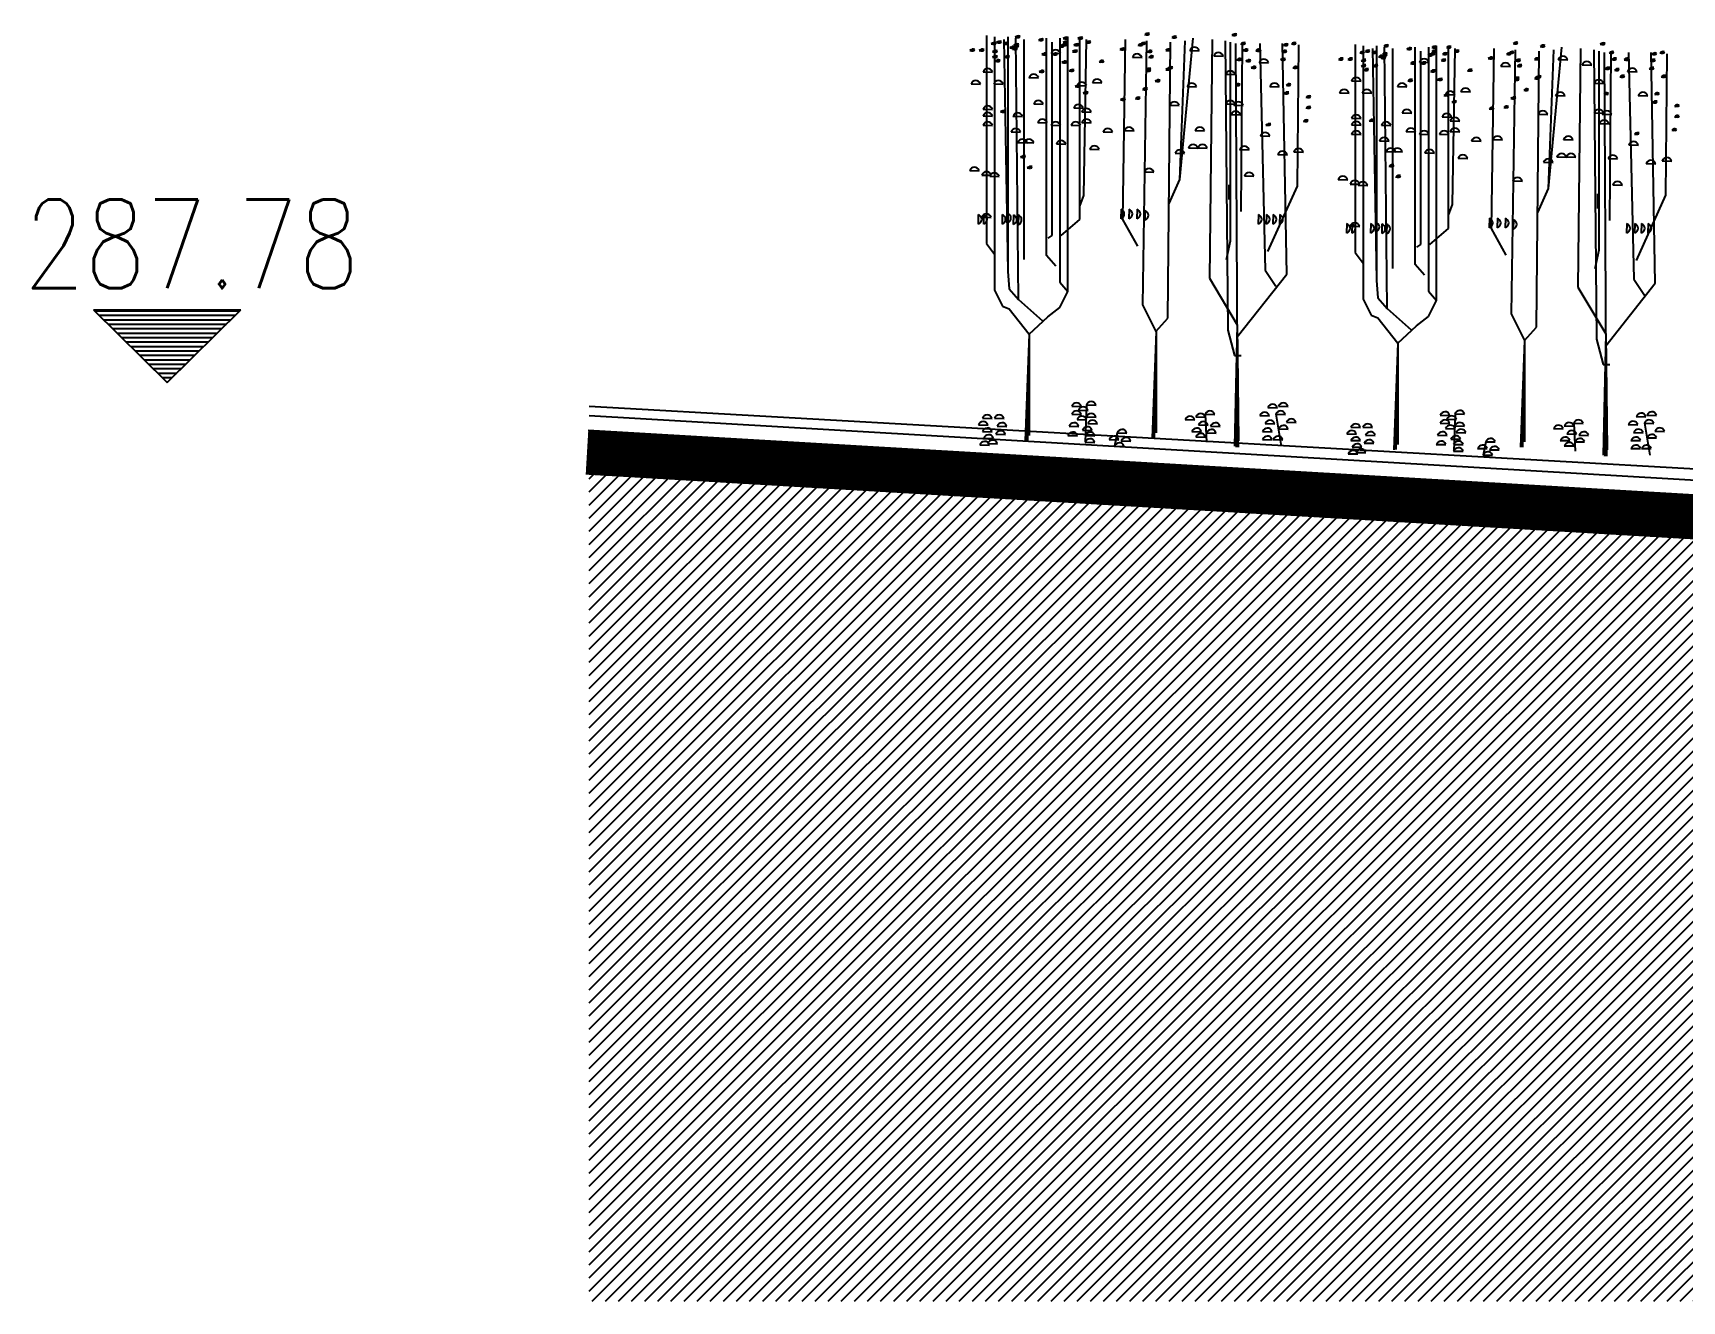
# Model space of a CAD drawing. Extents: x -335094 to -220327, y -102194 to 60595.
# Drawn here: x -335094 to -312853, y -95941 to -78830 of the extents above; entities that cross this region are included whole.
import ezdxf

# ---------------------------------------------------------------- set-up
doc = ezdxf.new("R2010")
doc.units = 0
doc.header["$LTSCALE"] = 1000
doc.header["$MEASUREMENT"] = 0
doc.linetypes.add('DOTE', pattern=[2.42, 2, -0.2, 0.02, -0.2])
doc.layers.get('0').update_dxf_attribs({"linetype": 'CONTINUOUS'})
for name, color, linetype in [('3', 84, 'CONTINUOUS'), ('DOTE', 1, 'DOTE'), ('PUB_TEXT', 7, 'CONTINUOUS')]:
    doc.layers.add(name, color=color, linetype=linetype)
doc.styles.add('DIM_FONT', font='SIMPLEX', dxfattribs={"width": 0.8})

# ---------------------------------------------------------------- blocks, each defined once
blk = doc.blocks.new('*X8')
at = {"color": 0}
for p, q in [((234081992, 145050225), (234084442, 145050225)), ((234082068, 145050150), (234084365, 145050150)), ((234082144, 145050075), (234084289, 145050075)), ((234082220, 145050000), (234084213, 145050000)), ((234082296, 145049925), (234084137, 145049925)), ((234082372, 145049850), (234084061, 145049850)), ((234082448, 145049775), (234083985, 145049775)), ((234082525, 145049700), (234083909, 145049700)), ((234082601, 145049625), (234083832, 145049625)), ((234082677, 145049550), (234083756, 145049550)), ((234082753, 145049475), (234083680, 145049475)), ((234082829, 145049400), (234083604, 145049400)), ((234082905, 145049325), (234083528, 145049325)), ((234082981, 145049250), (234083452, 145049250)), ((234083058, 145049175), (234083376, 145049175)), ((234083134, 145049100), (234083299, 145049100)), ((234083210, 145049025), (234083223, 145049025))]:
    blk.add_line(p, q, dxfattribs=at)
blk = doc.blocks.new('M_G88')
at = {"color": 3, "linetype": 'CONTINUOUS'}
for p, q in [((-2333, 5472), (-2333, 2666)), ((-2225, 5454), (-2225, 2037)), ((-2099, 5418), (-2045, 2289)), ((-2045, 5454), (-2045, 2289)), ((-1901, 1911), (-1937, 5436)), ((-1829, 5418), (-1829, 2451)), ((-1523, 2505), (-1523, 5436)), ((-1451, 5382), (-1451, 2774)), ((-1344, 5436), (-1344, 2145)), ((-1236, 2019), (-1236, 5454)), ((-1074, 2990), (-1074, 5418)), ((-1020, 3314), (-984, 5418)), ((-462, 5418), (-498, 2990)), ((-175, 5400), (-229, 1839)), ((113, 1659), (149, 5382)), ((275, 3530), (455, 5436)), ((275, 3530), (347, 5400)), ((707, 5418), (671, 2199)), ((886, 5400), (922, 1497)), ((958, 2702), (958, 5382)), ((1053, 1156), (1030, 5364)), ((1102, 3098), (1120, 5364)), ((1354, 5364), (1426, 2307)), ((1714, 2253), (1660, 5364)), ((1858, 3440), (1876, 5346)), ((-1464, 5233), (-1335, 5230)), ((-367, 5179), (-237, 5176)), ((407, 5269), (536, 5266)), ((730, 5197), (860, 5194)), ((-2381, 4982), (-2252, 4978)), ((-1762, 4905), (-1633, 4902)), ((892, 4950), (1021, 4947)), ((1342, 5107), (1471, 5104)), ((-2543, 4820), (-2414, 4816)), ((-2237, 4820), (-2108, 4816)), ((-1115, 4797), (-985, 4794)), ((-906, 4838), (-777, 4834)), ((371, 4784), (500, 4780)), ((1486, 4784), (1615, 4780)), ((-2381, 4478), (-2252, 4474)), ((-1698, 4550), (-1568, 4546)), ((-1158, 4496), (-1029, 4492)), ((137, 4532), (266, 4528)), ((892, 4550), (1022, 4546)), ((1000, 4532), (1129, 4528)), ((-2381, 4388), (-2252, 4385)), ((-2381, 4262), (-2252, 4259)), ((-1978, 4384), (-1849, 4380)), ((-1978, 4384), (-1849, 4380)), ((-1978, 4384), (-1849, 4380)), ((-1644, 4298), (-1514, 4295)), ((-1464, 4262), (-1335, 4259)), ((-1194, 4262), (-1065, 4259)), ((-1050, 4442), (-921, 4439)), ((-1050, 4298), (-921, 4295)), ((964, 4406), (1093, 4403)), ((-2003, 4172), (-1874, 4169)), ((-2003, 4172), (-1874, 4169)), ((-1913, 4028), (-1784, 4025)), ((-1824, 4028), (-1694, 4025)), ((-1392, 4010), (-1263, 4007)), ((-762, 4172), (-633, 4169)), ((-475, 4190), (-345, 4187)), ((479, 4190), (608, 4187)), ((1360, 4118), (1489, 4115)), ((-942, 3938), (-813, 3935)), ((209, 3885), (338, 3882)), ((389, 3956), (518, 3953)), ((515, 3956), (644, 3953)), ((1080, 3934), (1209, 3931)), ((1594, 3867), (1723, 3863)), ((1810, 3902), (1939, 3899)), ((-2561, 3651), (-2432, 3647)), ((-2399, 3590), (-2270, 3587)), ((-2291, 3573), (-2162, 3570)), ((-205, 3633), (-76, 3629)), ((1144, 3579), (1273, 3575)), ((131, 3206), (275, 3530)), ((275, 3530), (275, 3530)), ((940, 3260), (940, 3458)), ((1462, 2559), (1858, 3440)), ((-1074, 3170), (-1020, 3314)), ((-520, 3128), (-524, 2999)), ((-412, 3128), (-416, 2999)), ((-304, 3128), (-308, 2999)), ((-2445, 3056), (-2448, 2927)), ((-2399, 3022), (-2270, 3018)), ((-2373, 3056), (-2376, 2927)), ((-2121, 3056), (-2125, 2927)), ((-2049, 3074), (-2053, 2945)), ((-1970, 3052), (-1973, 2923)), ((-1905, 3051), (-1909, 2921)), ((-1905, 3051), (-1909, 2921)), ((-1326, 2774), (-1074, 2990)), ((-498, 2990), (-300, 2630)), ((-197, 3110), (-200, 2981)), ((1332, 3056), (1329, 2927)), ((1440, 3056), (1437, 2927)), ((1530, 3056), (1527, 2927)), ((1620, 3056), (1616, 2927)), ((-1451, 2774), (-1505, 2738)), ((904, 2451), (958, 2702)), ((-2333, 2666), (-2225, 2523)), ((-1398, 2361), (-1523, 2505)), ((-2045, 2289), (-2027, 2055)), ((1048, 1407), (1714, 2253)), ((1426, 2307), (1570, 2091)), ((-2225, 2037), (-2117, 1821)), ((-2027, 2055), (-1901, 1911)), ((-1344, 2145), (-1236, 2019)), ((-1344, 1803), (-1236, 2019)), ((671, 2199), (1048, 1569)), ((-2117, 1821), (-2027, 1785)), ((-2027, 1785), (-1757, 1443)), ((-1901, 1911), (-1577, 1623)), ((-1505, 1677), (-1344, 1803)), ((-229, 1839), (-49, 1479)), ((-1757, 1443), (-1505, 1677)), ((-49, 1479), (113, 1659)), ((1048, 1569), (1012, -67)), ((1048, 1569), (1066, 5)), ((-1757, 1443), (-1811, 5)), ((-1757, 1443), (-1757, 77)), ((-47, 1479), (-101, 40)), ((-47, 1479), (-47, 112)), ((922, 1497), (1012, 1156)), ((1012, 1156), (1102, 1156)), ((-1184, 472), (-1054, 468)), ((-984, 490), (-1002, -14)), ((-986, 490), (-856, 486)), ((1460, 454), (1590, 450)), ((1604, 472), (1733, 468)), ((-2389, 310), (-2259, 306)), ((-2227, 310), (-2097, 306)), ((-1184, 364), (-1054, 360)), ((-1112, 292), (-982, 288)), ((-1094, 418), (-964, 414)), ((-986, 328), (-856, 324)), ((-968, 238), (-838, 234)), ((345, 292), (474, 288)), ((489, 328), (618, 324)), ((615, 364), (744, 360)), ((617, 364), (635, -14)), ((1352, 346), (1482, 342)), ((1424, 238), (1554, 234)), ((1568, 364), (1697, 360)), ((1570, 364), (1642, -68)), ((1712, 256), (1841, 252)), ((-2443, 220), (-2313, 216)), ((-2389, 130), (-2259, 127)), ((-2371, 40), (-2241, 37)), ((-2209, 94), (-2079, 91)), ((-2191, 202), (-2061, 198)), ((-1238, 76), (-1108, 73)), ((-1220, 202), (-1090, 198)), ((-1040, 148), (-910, 145)), ((-1004, 76), (-874, 73)), ((-680, 22), (-551, 19)), ((-570, 112), (-606, -68)), ((-572, 112), (-443, 109)), ((-518, 4), (-389, 1)), ((435, 130), (564, 127)), ((489, 58), (618, 55)), ((525, 220), (654, 216)), ((633, 112), (762, 109)), ((687, 202), (816, 198)), ((1388, 130), (1518, 127)), ((1388, 22), (1518, 19)), ((1532, 22), (1661, 19)), ((1604, 166), (1733, 163)), ((-2425, -50), (-2295, -53)), ((-2317, -32), (-2187, -35)), ((-1004, -14), (-874, -17)), ((-608, -68), (-479, -71))]:
    blk.add_line(p, q, dxfattribs=at)
for points in [[(-1757, 1443, 0, 52.5, 0), (-1793, 4, 0, 52.5, 0)], [(-47, 1479, 0, 52.5, 0), (-83, 39, 0, 52.5, 0)], [(1039, 1156, 0, 52.5, 0), (1049, -86, 52.5, 52.5, 0)]]:
    blk.add_lwpolyline(points, format="xyseb", dxfattribs=at)
for centre, radius, start, end in [((-2223, 5303), 74.5, 75.967, 129.0833), ((-2241, 5504), 147, 258.6754, 274.9566), ((-2227, 5377), 19.6, 265.6227, 350.2), ((-2228, 5357), 0.581, 265.0434, 94.9566), ((-2151, 5321), 74.5, 75.967, 129.0833), ((-2169, 5522), 147, 258.6754, 274.9566), ((-2155, 5395), 19.6, 265.6227, 350.2), ((-2156, 5375), 0.581, 265.0434, 94.9566), ((-2061, 5303), 74.5, 75.967, 129.0833), ((-2079, 5504), 147, 258.6754, 274.9566), ((-2065, 5377), 19.6, 265.6227, 350.2), ((-2067, 5357), 0.581, 265.0434, 94.9566), ((-1917, 5285), 74.5, 75.967, 129.0833), ((-1935, 5486), 147, 258.6754, 274.9566), ((-1917, 5268), 74.5, 75.967, 129.0833), ((-1899, 5393), 74.5, 75.967, 129.0833), ((-1917, 5594), 147, 258.6754, 274.9566), ((-1921, 5359), 19.6, 265.6227, 350.2), ((-1923, 5339), 0.581, 265.0434, 94.9566), ((-1903, 5467), 19.6, 265.6227, 350.2), ((-1905, 5447), 0.581, 265.0434, 94.9566), ((-1586, 5353), 74.5, 75.967, 129.0833), ((-1604, 5554), 147, 258.6754, 274.9566), ((-1590, 5427), 19.6, 265.6227, 350.2), ((-1591, 5407), 0.581, 265.0434, 94.9566), ((-1305, 5268), 74.5, 75.967, 129.0833), ((-1270, 5285), 74.5, 75.967, 129.0833), ((-1288, 5486), 147, 258.6754, 274.9566), ((-1252, 5375), 74.5, 75.967, 129.0833), ((-1270, 5576), 147, 258.6754, 274.9566), ((-1252, 5321), 74.5, 75.967, 129.0833), ((-1270, 5522), 147, 258.6754, 274.9566), ((-1274, 5359), 19.6, 265.6227, 350.2), ((-1275, 5339), 0.581, 265.0434, 94.9566), ((-1256, 5449), 19.6, 265.6227, 350.2), ((-1257, 5429), 0.581, 265.0434, 94.9566), ((-1256, 5395), 19.6, 265.6227, 350.2), ((-1257, 5375), 0.581, 265.0434, 94.9566), ((-1108, 5285), 74.5, 75.967, 129.0833), ((-1126, 5486), 147, 258.6754, 274.9566), ((-1112, 5359), 19.6, 265.6227, 350.2), ((-1113, 5339), 0.581, 265.0434, 94.9566), ((-1054, 5375), 74.5, 75.967, 129.0833), ((-1072, 5576), 147, 258.6754, 274.9566), ((-1058, 5449), 19.6, 265.6227, 350.2), ((-1059, 5429), 0.581, 265.0434, 94.9566), ((-946, 5321), 74.5, 75.967, 129.0833), ((-964, 5522), 147, 258.6754, 274.9566), ((-950, 5395), 19.6, 265.6227, 350.2), ((-951, 5375), 0.581, 265.0434, 94.9566), ((-263, 5486), 147, 258.6754, 274.9566), ((-244, 5285), 74.5, 75.967, 129.0833), ((-227, 5504), 147, 258.6754, 274.9566), ((-208, 5303), 74.5, 75.967, 129.0833), ((-249, 5359), 19.6, 265.6227, 350.2), ((-250, 5339), 0.581, 265.0434, 94.9566), ((-213, 5377), 19.6, 265.6227, 350.2), ((-214, 5357), 0.581, 265.0434, 94.9566), ((-173, 5630), 147, 258.6754, 274.9566), ((-154, 5429), 74.5, 75.967, 129.0833), ((-159, 5503), 19.6, 265.6227, 350.2), ((-160, 5483), 0.581, 265.0434, 94.9566), ((211, 5389), 74.5, 75.967, 129.0833), ((193, 5589), 147, 258.6754, 274.9566), ((207, 5462), 19.6, 265.6227, 350.2), ((205, 5442), 0.581, 265.0434, 94.9566), ((1022, 5419), 74.5, 75.967, 129.0833), ((1004, 5620), 147, 258.6754, 274.9566), ((1018, 5493), 19.6, 265.6227, 350.2), ((1017, 5473), 0.581, 265.0434, 94.9566), ((1122, 5504), 147, 258.6754, 274.9566), ((1141, 5303), 74.5, 75.967, 129.0833), ((1136, 5377), 19.6, 265.6227, 350.2), ((1135, 5357), 0.581, 265.0434, 94.9566), ((1716, 5285), 74.5, 75.967, 129.0833), ((1698, 5486), 147, 258.6754, 274.9566), ((1712, 5359), 19.6, 265.6227, 350.2), ((1710, 5339), 0.581, 265.0434, 94.9566), ((1824, 5303), 74.5, 75.967, 129.0833), ((1806, 5504), 147, 258.6754, 274.9566), ((1820, 5377), 19.6, 265.6227, 350.2), ((1818, 5357), 0.581, 265.0434, 94.9566), ((-2511, 5214), 74.5, 75.967, 129.0833), ((-2529, 5414), 147, 258.6754, 274.9566), ((-2515, 5287), 19.6, 265.6227, 350.2), ((-2516, 5267), 0.581, 265.0434, 94.9566), ((-2385, 5214), 74.5, 75.967, 129.0833), ((-2403, 5414), 147, 258.6754, 274.9566), ((-2389, 5287), 19.6, 265.6227, 350.2), ((-2390, 5267), 0.581, 265.0434, 94.9566), ((-2205, 5196), 74.5, 75.967, 129.0833), ((-2223, 5396), 147, 258.6754, 274.9566), ((-2205, 5124), 74.5, 75.967, 129.0833), ((-2223, 5324), 147, 258.6754, 274.9566), ((-2169, 5070), 74.5, 75.967, 129.0833), ((-2187, 5270), 147, 258.6754, 274.9566), ((-2209, 5269), 19.6, 265.6227, 350.2), ((-2210, 5249), 0.581, 265.0434, 94.9566), ((-2209, 5197), 19.6, 265.6227, 350.2), ((-2210, 5177), 0.581, 265.0434, 94.9566), ((-2173, 5143), 19.6, 265.6227, 350.2), ((-2174, 5123), 0.581, 265.0434, 94.9566), ((-2043, 5124), 74.5, 75.967, 129.0833), ((-2061, 5324), 147, 258.6754, 274.9566), ((-2047, 5197), 19.6, 265.6227, 350.2), ((-2049, 5177), 0.581, 265.0434, 94.9566), ((-1971, 5250), 74.5, 75.967, 129.0833), ((-1989, 5450), 147, 258.6754, 274.9566), ((-1935, 5232), 74.5, 75.967, 129.0833), ((-1953, 5432), 147, 258.6754, 274.9566), ((-1975, 5323), 19.6, 265.6227, 350.2), ((-1977, 5303), 0.581, 265.0434, 94.9566), ((-1935, 5468), 147, 258.6754, 274.9566), ((-1939, 5305), 19.6, 265.6227, 350.2), ((-1941, 5285), 0.581, 265.0434, 94.9566), ((-1921, 5341), 19.6, 265.6227, 350.2), ((-1923, 5321), 0.581, 265.0434, 94.9566), ((-1558, 5360), 147, 258.6754, 274.9566), ((-1539, 5160), 74.5, 75.967, 129.0833), ((-1544, 5233), 19.6, 265.6227, 350.2), ((-1545, 5213), 0.581, 265.0434, 94.9566), ((-1399, 5212), 66.5, 19.8274, 162.9265), ((-1414, 5360), 147, 258.6754, 274.9566), ((-1395, 5160), 74.5, 75.967, 129.0833), ((-1400, 5233), 19.6, 265.6227, 350.2), ((-1401, 5213), 0.581, 265.0434, 94.9566), ((-1324, 5468), 147, 258.6754, 274.9566), ((-1270, 5052), 74.5, 75.967, 129.0833), ((-1310, 5341), 19.6, 265.6227, 350.2), ((-1311, 5321), 0.581, 265.0434, 94.9566), ((-1274, 5125), 19.6, 265.6227, 350.2), ((-1126, 5198), 74.5, 75.967, 129.0833), ((-1144, 5399), 147, 258.6754, 274.9566), ((-1130, 5272), 19.6, 265.6227, 350.2), ((-1131, 5252), 0.581, 265.0434, 94.9566), ((-769, 5061), 74.5, 75.967, 129.0833), ((-787, 5262), 147, 258.6754, 274.9566), ((-773, 5135), 19.6, 265.6227, 350.2), ((-489, 5227), 74.5, 75.967, 129.0833), ((-489, 5227), 74.5, 75.967, 129.0833), ((-507, 5428), 147, 258.6754, 274.9566), ((-507, 5428), 147, 258.6754, 274.9566), ((-493, 5301), 19.6, 265.6227, 350.2), ((-493, 5301), 19.6, 265.6227, 350.2), ((-494, 5281), 0.581, 265.0434, 94.9566), ((-494, 5281), 0.581, 265.0434, 94.9566), ((-302, 5158), 66.5, 19.8274, 162.9265), ((-137, 5396), 147, 258.6754, 274.9566), ((-118, 5196), 74.5, 75.967, 129.0833), ((-119, 5324), 147, 258.6754, 274.9566), ((-100, 5124), 74.5, 75.967, 129.0833), ((-123, 5269), 19.6, 265.6227, 350.2), ((-124, 5249), 0.581, 265.0434, 94.9566), ((-105, 5197), 19.6, 265.6227, 350.2), ((-106, 5177), 0.581, 265.0434, 94.9566), ((133, 5216), 74.5, 75.967, 129.0833), ((115, 5416), 147, 258.6754, 274.9566), ((129, 5289), 19.6, 265.6227, 350.2), ((127, 5269), 0.581, 265.0434, 94.9566), ((472, 5248), 66.5, 19.8274, 162.9265), ((795, 5176), 66.5, 19.8274, 162.9265), ((1068, 5288), 147, 258.6754, 274.9566), ((1087, 5088), 74.5, 75.967, 129.0833), ((1082, 5161), 19.6, 265.6227, 350.2), ((1081, 5141), 0.581, 265.0434, 94.9566), ((1158, 5414), 147, 258.6754, 274.9566), ((1176, 5214), 74.5, 75.967, 129.0833), ((1212, 5070), 74.5, 75.967, 129.0833), ((1194, 5270), 147, 258.6754, 274.9566), ((1172, 5287), 19.6, 265.6227, 350.2), ((1171, 5267), 0.581, 265.0434, 94.9566), ((1208, 5143), 19.6, 265.6227, 350.2), ((1207, 5123), 0.581, 265.0434, 94.9566), ((1346, 5209), 74.5, 75.967, 129.0833), ((1327, 5410), 147, 258.6754, 274.9566), ((1348, 5215), 74.5, 75.967, 129.0833), ((1348, 5209), 74.5, 75.967, 129.0833), ((1329, 5415), 147, 258.6754, 274.9566), ((1329, 5410), 147, 258.6754, 274.9566), ((1342, 5283), 19.6, 265.6227, 350.2), ((1340, 5263), 0.581, 265.0434, 94.9566), ((1344, 5288), 19.6, 265.6227, 350.2), ((1344, 5283), 19.6, 265.6227, 350.2), ((1342, 5268), 0.581, 265.0434, 94.9566), ((1342, 5263), 0.581, 265.0434, 94.9566), ((1407, 5086), 66.5, 19.8274, 162.9265), ((1680, 5088), 74.5, 75.967, 129.0833), ((1662, 5288), 147, 258.6754, 274.9566), ((1698, 5196), 74.5, 75.967, 129.0833), ((1680, 5396), 147, 258.6754, 274.9566), ((1676, 5161), 19.6, 265.6227, 350.2), ((1674, 5141), 0.581, 265.0434, 94.9566), ((1694, 5269), 19.6, 265.6227, 350.2), ((1692, 5249), 0.581, 265.0434, 94.9566), ((-2316, 4960), 66.5, 19.8274, 162.9265), ((-1697, 4884), 66.5, 19.8274, 162.9265), ((-1594, 5126), 147, 258.6754, 274.9566), ((-1575, 4926), 74.5, 75.967, 129.0833), ((-1579, 4999), 19.6, 265.6227, 350.2), ((-1581, 4979), 0.581, 265.0434, 94.9566), ((-1288, 5252), 147, 258.6754, 274.9566), ((-1275, 5105), 0.581, 265.0434, 94.9566), ((-1172, 4939), 74.5, 75.967, 129.0833), ((-1191, 5140), 147, 258.6754, 274.9566), ((-1176, 5013), 19.6, 265.6227, 350.2), ((-1178, 4993), 0.581, 265.0434, 94.9566), ((-775, 5114), 0.581, 265.0434, 94.9566), ((-137, 4955), 74.5, 75.967, 129.0833), ((-137, 4936), 74.5, 75.967, 129.0833), ((-155, 5156), 147, 258.6754, 274.9566), ((-155, 5137), 147, 258.6754, 274.9566), ((-141, 5029), 19.6, 265.6227, 350.2), ((-142, 5009), 0.581, 265.0434, 94.9566), ((-141, 5010), 19.6, 265.6227, 350.2), ((-142, 4990), 0.581, 265.0434, 94.9566), ((133, 4955), 74.5, 75.967, 129.0833), ((115, 5156), 147, 258.6754, 274.9566), ((140, 5176), 147, 258.6754, 274.9566), ((159, 4975), 74.5, 75.967, 129.0833), ((129, 5029), 19.6, 265.6227, 350.2), ((127, 5009), 0.581, 265.0434, 94.9566), ((155, 5049), 19.6, 265.6227, 350.2), ((153, 5029), 0.581, 265.0434, 94.9566), ((957, 4929), 66.5, 19.8274, 162.9265), ((1284, 4980), 74.5, 75.967, 129.0833), ((1266, 5180), 147, 258.6754, 274.9566), ((1280, 5053), 19.6, 265.6227, 350.2), ((1279, 5033), 0.581, 265.0434, 94.9566), ((1842, 4980), 74.5, 75.967, 129.0833), ((1824, 5180), 147, 258.6754, 274.9566), ((1838, 5053), 19.6, 265.6227, 350.2), ((1836, 5033), 0.581, 265.0434, 94.9566), ((-2478, 4798), 66.5, 19.8274, 162.9265), ((-2172, 4798), 66.5, 19.8274, 162.9265), ((-1090, 4728), 74.5, 75.967, 129.0833), ((-1108, 4929), 147, 258.6754, 274.9566), ((-1050, 4776), 66.5, 19.8274, 162.9265), ((-1094, 4801), 19.6, 265.6227, 350.2), ((-1095, 4781), 0.581, 265.0434, 94.9566), ((-982, 4638), 74.5, 75.967, 129.0833), ((-1000, 4839), 147, 258.6754, 274.9566), ((-986, 4712), 19.6, 265.6227, 350.2), ((-987, 4691), 0.581, 265.0434, 94.9566), ((-841, 4816), 66.5, 19.8274, 162.9265), ((-183, 4688), 74.5, 75.967, 129.0833), ((-201, 4888), 147, 258.6754, 274.9566), ((-187, 4761), 19.6, 265.6227, 350.2), ((-189, 4741), 0.581, 265.0434, 94.9566), ((-11, 4800), 74.5, 75.967, 129.0833), ((-29, 5000), 147, 258.6754, 274.9566), ((-15, 4873), 19.6, 265.6227, 350.2), ((-16, 4853), 0.581, 265.0434, 94.9566), ((436, 4762), 66.5, 19.8274, 162.9265), ((1050, 4947), 147, 258.6754, 274.9566), ((1069, 4746), 74.5, 75.967, 129.0833), ((1064, 4819), 19.6, 265.6227, 350.2), ((1063, 4799), 0.581, 265.0434, 94.9566), ((1551, 4762), 66.5, 19.8274, 162.9265), ((1705, 4834), 147, 258.6754, 274.9566), ((1724, 4634), 74.5, 75.967, 129.0833), ((1752, 4746), 74.5, 75.967, 129.0833), ((1734, 4947), 147, 258.6754, 274.9566), ((1719, 4707), 19.6, 265.6227, 350.2), ((1718, 4687), 0.581, 265.0434, 94.9566), ((1748, 4819), 19.6, 265.6227, 350.2), ((1746, 4799), 0.581, 265.0434, 94.9566), ((-2316, 4457), 66.5, 19.8274, 162.9265), ((-2097, 4386), 74.5, 75.967, 129.0833), ((-2101, 4460), 19.6, 265.6227, 350.2), ((-1633, 4528), 66.5, 19.8274, 162.9265), ((-1093, 4474), 66.5, 19.8274, 162.9265), ((-985, 4421), 66.5, 19.8274, 162.9265), ((-478, 4548), 74.5, 75.967, 129.0833), ((-497, 4749), 147, 258.6754, 274.9566), ((-482, 4622), 19.6, 265.6227, 350.2), ((-484, 4602), 0.581, 265.0434, 94.9566), ((-299, 4767), 147, 258.6754, 274.9566), ((-280, 4566), 74.5, 75.967, 129.0833), ((-285, 4640), 19.6, 265.6227, 350.2), ((-286, 4619), 0.581, 265.0434, 94.9566), ((202, 4510), 66.5, 19.8274, 162.9265), ((957, 4528), 66.5, 19.8274, 162.9265), ((1029, 4385), 66.5, 19.8274, 162.9265), ((1065, 4510), 66.5, 19.8274, 162.9265), ((2003, 4785), 147, 258.6754, 274.9566), ((2003, 4641), 147, 258.6754, 274.9566), ((2022, 4584), 74.5, 75.967, 129.0833), ((2022, 4440), 74.5, 75.967, 129.0833), ((2018, 4658), 19.6, 265.6227, 350.2), ((2016, 4637), 0.581, 265.0434, 94.9566), ((2018, 4514), 19.6, 265.6227, 350.2), ((2016, 4494), 0.581, 265.0434, 94.9566), ((-2316, 4367), 66.5, 19.8274, 162.9265), ((-2316, 4241), 66.5, 19.8274, 162.9265), ((-2115, 4587), 147, 258.6754, 274.9566), ((-2103, 4440), 0.581, 265.0434, 94.9566), ((-1913, 4362), 66.5, 19.8274, 162.9265), ((-1913, 4362), 66.5, 19.8274, 162.9265), ((-1913, 4362), 66.5, 19.8274, 162.9265), ((-1579, 4277), 66.5, 19.8274, 162.9265), ((-1399, 4241), 66.5, 19.8274, 162.9265), ((-1129, 4241), 66.5, 19.8274, 162.9265), ((-985, 4277), 66.5, 19.8274, 162.9265), ((-410, 4169), 66.5, 19.8274, 162.9265), ((544, 4169), 66.5, 19.8274, 162.9265), ((1482, 4207), 74.5, 75.967, 129.0833), ((1482, 4207), 74.5, 75.967, 129.0833), ((1482, 4207), 74.5, 75.967, 129.0833), ((1482, 4207), 74.5, 75.967, 129.0833), ((1464, 4408), 147, 258.6754, 274.9566), ((1464, 4408), 147, 258.6754, 274.9566), ((1464, 4408), 147, 258.6754, 274.9566), ((1464, 4408), 147, 258.6754, 274.9566), ((1478, 4281), 19.6, 265.6227, 350.2), ((1478, 4281), 19.6, 265.6227, 350.2), ((1478, 4281), 19.6, 265.6227, 350.2), ((1478, 4281), 19.6, 265.6227, 350.2), ((1476, 4260), 0.581, 265.0434, 94.9566), ((1476, 4260), 0.581, 265.0434, 94.9566), ((1476, 4260), 0.581, 265.0434, 94.9566), ((1476, 4260), 0.581, 265.0434, 94.9566), ((1986, 4260), 74.5, 75.967, 129.0833), ((1967, 4461), 147, 258.6754, 274.9566), ((1982, 4334), 19.6, 265.6227, 350.2), ((1980, 4314), 0.581, 265.0434, 94.9566), ((-1938, 4151), 66.5, 19.8274, 162.9265), ((-1938, 4151), 66.5, 19.8274, 162.9265), ((-1848, 4007), 66.5, 19.8274, 162.9265), ((-1759, 4007), 66.5, 19.8274, 162.9265), ((-1327, 3989), 66.5, 19.8274, 162.9265), ((-697, 4151), 66.5, 19.8274, 162.9265), ((1425, 4097), 66.5, 19.8274, 162.9265), ((-1827, 3775), 74.5, 75.967, 129.0833), ((-1846, 3975), 147, 258.6754, 274.9566), ((-1831, 3848), 19.6, 265.6227, 350.2), ((-1833, 3828), 0.581, 265.0434, 94.9566), ((-877, 3917), 66.5, 19.8274, 162.9265), ((274, 3864), 66.5, 19.8274, 162.9265), ((454, 3935), 66.5, 19.8274, 162.9265), ((580, 3935), 66.5, 19.8274, 162.9265), ((1145, 3913), 66.5, 19.8274, 162.9265), ((1659, 3845), 66.5, 19.8274, 162.9265), ((1875, 3881), 66.5, 19.8274, 162.9265), ((-2496, 3629), 66.5, 19.8274, 162.9265), ((-2334, 3569), 66.5, 19.8274, 162.9265), ((-2226, 3552), 66.5, 19.8274, 162.9265), ((-1737, 3631), 74.5, 75.967, 129.0833), ((-1756, 3831), 147, 258.6754, 274.9566), ((-1741, 3704), 19.6, 265.6227, 350.2), ((-1743, 3684), 0.581, 265.0434, 94.9566), ((-140, 3611), 66.5, 19.8274, 162.9265), ((1209, 3557), 66.5, 19.8274, 162.9265), ((-542, 3063), 66.5, 289.8274, 72.9265), ((-434, 3063), 66.5, 289.8274, 72.9265), ((-326, 3063), 66.5, 289.8274, 72.9265), ((-2466, 2991), 66.5, 289.8274, 72.9265), ((-2334, 3000), 66.5, 19.8274, 162.9265), ((-2394, 2991), 66.5, 289.8274, 72.9265), ((-2143, 2991), 66.5, 289.8274, 72.9265), ((-2071, 3009), 66.5, 289.8274, 72.9265), ((-1991, 2987), 66.5, 289.8274, 72.9265), ((-1927, 2986), 66.5, 289.8274, 72.9265), ((-1927, 2986), 66.5, 289.8274, 72.9265), ((-218, 3045), 66.5, 289.8274, 72.9265), ((1311, 2991), 66.5, 289.8274, 72.9265), ((1419, 2991), 66.5, 289.8274, 72.9265), ((1509, 2991), 66.5, 289.8274, 72.9265), ((1598, 2991), 66.5, 289.8274, 72.9265), ((-1119, 450), 66.5, 19.8274, 162.9265), ((-1029, 396), 66.5, 19.8274, 162.9265), ((-921, 468), 66.5, 19.8274, 162.9265), ((1525, 432), 66.5, 19.8274, 162.9265), ((1669, 450), 66.5, 19.8274, 162.9265), ((-2378, 198), 66.5, 19.8274, 162.9265), ((-2324, 288), 66.5, 19.8274, 162.9265), ((-2162, 288), 66.5, 19.8274, 162.9265), ((-2126, 181), 66.5, 19.8274, 162.9265), ((-1155, 181), 66.5, 19.8274, 162.9265), ((-1119, 342), 66.5, 19.8274, 162.9265), ((-1047, 270), 66.5, 19.8274, 162.9265), ((-921, 306), 66.5, 19.8274, 162.9265), ((-903, 216), 66.5, 19.8274, 162.9265), ((410, 270), 66.5, 19.8274, 162.9265), ((554, 306), 66.5, 19.8274, 162.9265), ((590, 198), 66.5, 19.8274, 162.9265), ((680, 342), 66.5, 19.8274, 162.9265), ((752, 181), 66.5, 19.8274, 162.9265), ((1417, 324), 66.5, 19.8274, 162.9265), ((1489, 216), 66.5, 19.8274, 162.9265), ((1633, 342), 66.5, 19.8274, 162.9265), ((1777, 234), 66.5, 19.8274, 162.9265), ((-2324, 109), 66.5, 19.8274, 162.9265), ((-2306, 19), 66.5, 19.8274, 162.9265), ((-2252, -53), 66.5, 19.8274, 162.9265), ((-2144, 73), 66.5, 19.8274, 162.9265), ((-1172, 55), 66.5, 19.8274, 162.9265), ((-975, 127), 66.5, 19.8274, 162.9265), ((-939, 55), 66.5, 19.8274, 162.9265), ((-939, -35), 66.5, 19.8274, 162.9265), ((-615, 1), 66.5, 19.8274, 162.9265), ((-507, 91), 66.5, 19.8274, 162.9265), ((-453, -17), 66.5, 19.8274, 162.9265), ((500, 109), 66.5, 19.8274, 162.9265), ((554, 37), 66.5, 19.8274, 162.9265), ((698, 91), 66.5, 19.8274, 162.9265), ((1453, 109), 66.5, 19.8274, 162.9265), ((1453, 1), 66.5, 19.8274, 162.9265), ((1597, 1), 66.5, 19.8274, 162.9265), ((1669, 145), 66.5, 19.8274, 162.9265), ((-2360, -71), 66.5, 19.8274, 162.9265), ((-543, -89), 66.5, 19.8274, 162.9265)]:
    blk.add_arc(centre, radius, start, end, dxfattribs=at)
at = {"width": 0.8, "flags": 9}
for tag in ['XSIZE', 'YSIZE']:
    blk.add_attdef(tag, (0, 0), '', height=0.5, dxfattribs=at)

msp = doc.modelspace()

# ---------------------------------------------------------------- hatches: boundary and pattern name
at = {"layer": 'DOTE', "linetype": 'BYBLOCK'}
h = msp.add_hatch(dxfattribs=at)
h.set_pattern_fill('ANSI31', color=8, scale=1000, style=0)
h.set_pattern_definition([(45, (-272621.25, 0), (-88.38835, 88.38835), [])])
h.paths.add_polyline_path([(-230092.708, -95941.396), (-230092.708, -90386.427), (-240315.951, -89617.68), (-259650.611, -88464.054), (-327592.708, -84492.054), (-327592.708, -95941.396)])

# ---------------------------------------------------------------- linework, layer by layer
at = {"layer": '3'}
for p, q in [((-334276.787, -82566.197), (-332289.474, -82566.197)), ((-334276.787, -82566.197), (-333283.13, -83544.916)), ((-333283.13, -83544.916), (-332289.474, -82566.197))]:
    msp.add_line(p, q, dxfattribs=at)
at = {"layer": '3', "linetype": 'BYBLOCK'}
for p, q in [((-327592.708, -83867.273), (-281621.25, -86471.513)), ((-327592.708, -83991.2), (-259621.25, -87964.916))]:
    msp.add_line(p, q, dxfattribs=at)
at = {"layer": '3', "linetype": 'BYBLOCK', "const_width": 600}
msp.add_lwpolyline([(-327621.889, -84490.348), (-259650.611, -88464.054), (-240315.951, -89617.68), (-230130.2, -90383.607)], dxfattribs=at)
at = {"layer": '3', "linetype": 'BYBLOCK'}
msp.add_lwpolyline([(-327604.38, -84190.86), (-259632.922, -88164.576), (-240295.768, -89318.35), (-230107.705, -90084.452)], dxfattribs=at)

# ---------------------------------------------------------------- block references
at = {"layer": '3', "xscale": 0.8, "yscale": 0.8, "zscale": 0.8, "rotation": 9.71223101942087e-11}
msp.add_blockref('*X8', (-187599856.351, -116122759.644), dxfattribs=at)
at = {"layer": 'DOTE', "linetype": 'BYBLOCK'}
for p in [(-319899.312, -84337.178), (-314930.525, -84458.277)]:
    msp.add_blockref('M_G88', p, dxfattribs=at)

# ---------------------------------------------------------------- texts
at = {"layer": 'PUB_TEXT', "linetype": 'CONTINUOUS', "style": 'DIM_FONT', "width": 0.8}
msp.add_text('287.78', height=1200, dxfattribs=at).set_placement((-335217.218, -82275.006))

doc.saveas('drawing.dxf')
